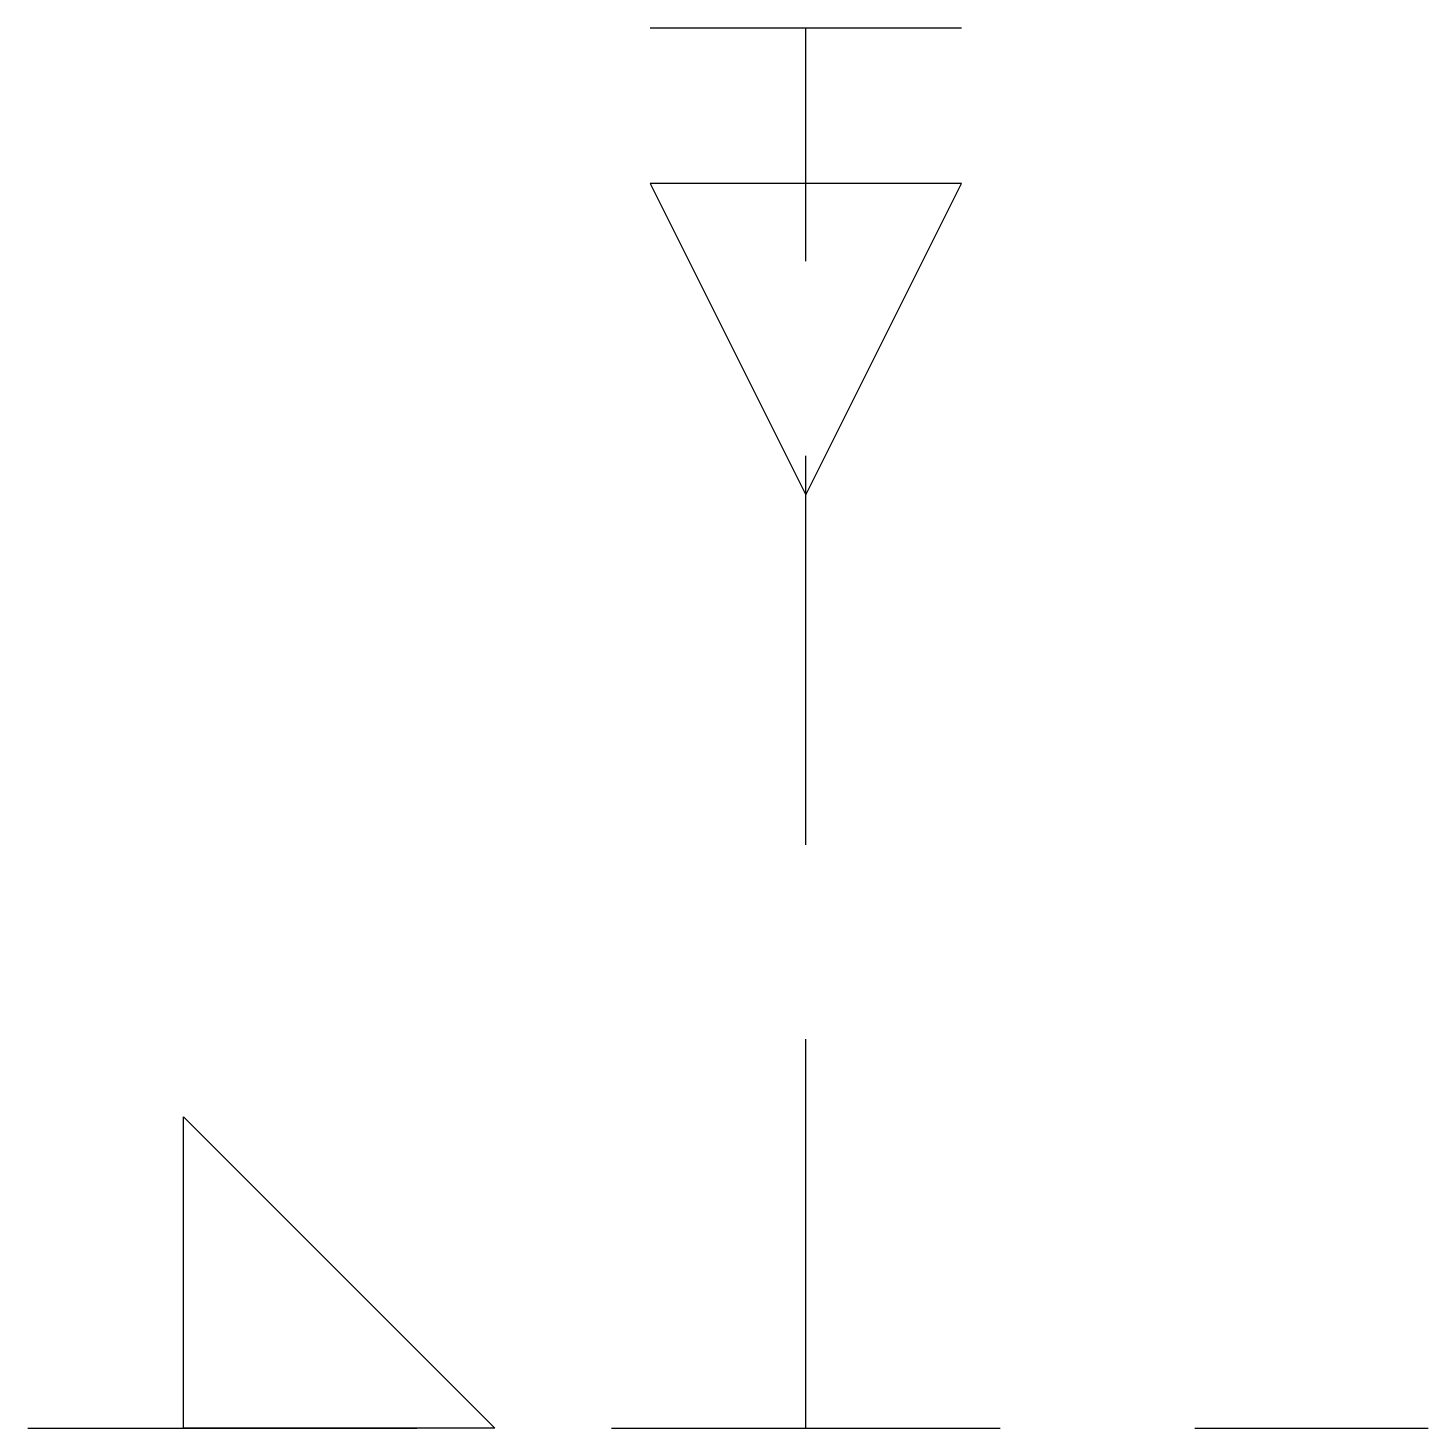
# Model space of a CAD drawing. Extents: x -4.5 to 0, y 0 to 4.5.
import ezdxf

# ---------------------------------------------------------------- set-up
doc = ezdxf.new("R2010")
doc.units = 0
doc.header["$LTSCALE"] = 10
doc.header["$MEASUREMENT"] = 0
doc.linetypes.add('DASHED2', pattern=[0.375, 0.25, -0.125])
doc.layers.get('0').update_dxf_attribs({"linetype": 'CONTINUOUS'})

msp = doc.modelspace()

# ---------------------------------------------------------------- linework, layer by layer
msp.add_lwpolyline([(-2.5, 4.5), (-1.5, 4.5)])
at = {"linetype": 'DASHED2', "ltscale": 0.5}
for points in [[(-2, 0), (-2, 4.5)], [(-4.5, 0), (0, 0)]]:
    msp.add_lwpolyline(points, dxfattribs=at)
for points in [[(-1.5, 4), (-2.5, 4), (-2, 3), (-1.5, 4)], [(-4, 0), (-4, 1), (-3, 0), (-4, 0)]]:
    msp.add_lwpolyline(points, close=True)

doc.saveas('drawing.dxf')
